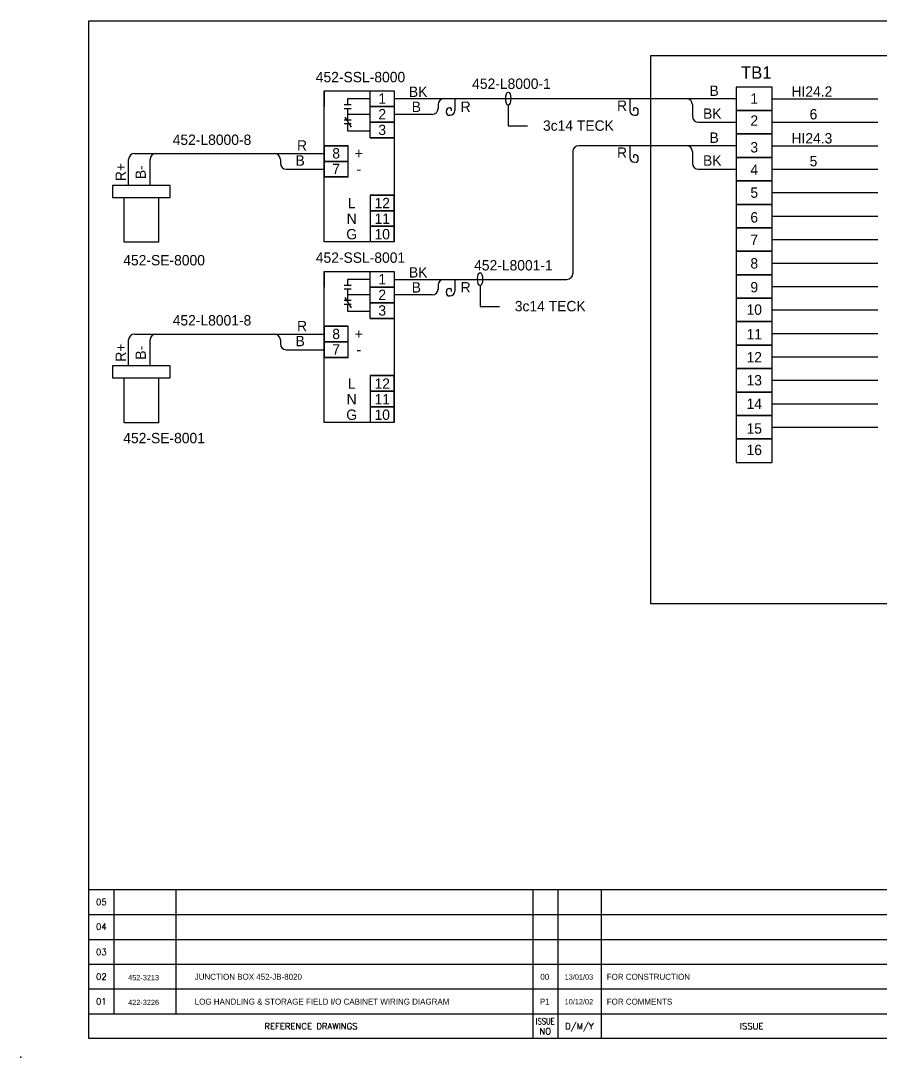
# Model space of a CAD drawing. Extents: x 6 to 426, y 5 to 270.
# Drawn here: x 6.3 to 226.2, y 4.8 to 269.9 of the extents above; entities that cross this region are included whole.
import ezdxf
from ezdxf.enums import TextEntityAlignment as Align

# ---------------------------------------------------------------- set-up
doc = ezdxf.new("R2010")
doc.units = 0
doc.header["$LTSCALE"] = 0.05
doc.header["$MEASUREMENT"] = 0
doc.layers.get('0').update_dxf_attribs({"linetype": 'CONTINUOUS'})
for name, color, linetype in [('E4A', 2, 'CONTINUOUS'), ('E4A-4', 4, 'CONTINUOUS'), ('E5A', 3, 'CONTINUOUS'), ('E5A-1', 1, 'CONTINUOUS'), ('G1-2', 2, 'CONTINUOUS'), ('G1-3', 3, 'CONTINUOUS'), ('G1-4', 4, 'CONTINUOUS'), ('G1-6', 6, 'CONTINUOUS'), ('G2-3', 3, 'CONTINUOUS')]:
    doc.layers.add(name, color=color, linetype=linetype)
doc.styles.add('S1-16', font='ROMANS', dxfattribs={"height": 0.0625})
doc.styles.add('S3', font='nlk_mtl.shx', dxfattribs={"height": 2.65})

# ---------------------------------------------------------------- blocks, each defined once
blk = doc.blocks.new('FR1')
at = {"layer": 'G1-3'}
for p, q in [((1.187, 1.875), (1.187, 0.625)), ((1.812, 1.875), (1.812, 0.625)), ((5.656, 1.875), (5.656, 0.375)), ((6.094, 1.875), (6.094, 0.375)), ((0.937, 1.625), (9.875, 1.625)), ((0.937, 1.375), (9.875, 1.375)), ((0.937, 1.125), (9.875, 1.125)), ((0.937, 0.875), (9.875, 0.875)), ((0.937, 0.625), (9.875, 0.625))]:
    blk.add_line(p, q, dxfattribs=at)
at = {"layer": 'G1-4'}
blk.add_line((5.406, 1.875), (5.406, 0.375), dxfattribs=at)
at = {"layer": 'G1-6'}
for p, q in [((0.937, 10.625), (16.625, 10.625)), ((0.937, 0.375), (0.937, 10.625)), ((16.625, 1.875), (0.937, 1.875)), ((4, 0.375), (0.937, 0.375)), ((16.625, 0.375), (4, 0.375))]:
    blk.add_line(p, q, dxfattribs=at)
blk.add_point((0.25, 0.187), dxfattribs=at)
at = {"style": 'S3'}
for tag, p in [('DWGID3', (16.781, 5.247)), ('DWGID2', (16.781, 2.533)), ('DWGID1', (16.781, 1.09))]:
    blk.add_attdef(tag, p, '', height=0.0521, rotation=90, dxfattribs=at)
at = {"layer": 'E5A', "style": 'S1-16'}
blk.add_attdef('FEUILLE', text='', height=0.07, dxfattribs=at).set_placement((16.544, 0.821), align=Align.RIGHT)
at = {"layer": 'G1-2', "style": 'S3'}
for tag, p in [('M-TITLE-TOP', (14.75, 1.272)), ('M-TITLE-MID1', (14.75, 1.123)), ('M-TITLE-MID2', (14.75, 1.002)), ('M-TITLE-BOT', (14.75, 0.859))]:
    blk.add_attdef(tag, text='', height=0.0787, dxfattribs=at).set_placement(p, align=Align.MIDDLE)
for tag, p in [('CLIDWGNO', (12.937, 0.469)), ('NLKDWGNO', (14.312, 0.469))]:
    blk.add_attdef(tag, p, '', height=0.1, dxfattribs=at)
blk.add_attdef('ISS_NLK', text='', height=0.1, dxfattribs=at).set_placement((16.437, 0.469), align=Align.CENTER)
at = {"layer": 'G1-3', "style": 'S1-16'}
for tag, p in [('PROJ-NO', (12.481, 1.276)), ('DRBY', (10.187, 0.719)), ('APPBY', (11.75, 0.719)), ('CHBY', (10.187, 0.469)), ('SCALE', (11.75, 0.469))]:
    blk.add_attdef(tag, p, '', height=0.0625, dxfattribs=at)
for tag, p in [('DRDA', (10.75, 0.719)), ('DRMO', (11, 0.719)), ('DRYR', (11.25, 0.719)), ('APPDA', (12.25, 0.719)), ('APPMO', (12.5, 0.719)), ('APPYR', (12.75, 0.719)), ('CHDA', (10.75, 0.469)), ('CHMO', (11, 0.469)), ('CHYR', (11.25, 0.469))]:
    blk.add_attdef(tag, text='', height=0.0625, dxfattribs=at).set_placement(p, align=Align.CENTER)
at = {"layer": 'G2-3', "style": 'S1-16'}
for s, p in [('05', (1.062, 1.719)), ('04', (1.062, 1.471)), ('03', (1.062, 1.216)), ('02', (1.062, 0.967)), ('01', (1.062, 0.719)), ('REFERENCE DRAWINGS', (3.172, 0.469)), ('D/M/Y', (5.875, 0.469)), ('ISSUE', (7.609, 0.469)), ('NO', (5.531, 0.417))]:
    blk.add_text(s, height=0.0625, dxfattribs=at).set_placement(p, align=Align.CENTER)
at = {"layer": 'G2-3', "style": 'S1-16', "width": 0.8}
blk.add_text('ISSUE', height=0.0625, dxfattribs=at).set_placement((5.531, 0.519), align=Align.CENTER)

msp = doc.modelspace()

# ---------------------------------------------------------------- linework, layer by layer
at = {"layer": 'E4A'}
for p, q in [((83.95, 251.91), (101.86, 251.91)), ((83.95, 213.29), (83.95, 251.91)), ((83.95, 251.91), (83.95, 247.91)), ((95.72, 247.91), (95.72, 251.91)), ((101.86, 251.91), (101.86, 247.91)), ((95.72, 249.91), (89.94, 249.91)), ((89.94, 249.91), (89.94, 248.35)), ((189.33, 249.91), (101.86, 249.91)), ((198.54, 249.91), (225.56, 249.91)), ((90.81, 248.35), (89.07, 248.35)), ((90.81, 247.36), (89.07, 247.36)), ((89.94, 247.36), (89.94, 244.46)), ((101.86, 247.91), (95.72, 247.91)), ((113.07, 248.41), (113.07, 247.41)), ((178.12, 248.41), (178.12, 245.41)), ((90.81, 244.46), (89.07, 244.46)), ((89.19, 245.25), (90.85, 242.63)), ((95.72, 245.91), (89.94, 245.91)), ((111.57, 245.91), (101.86, 245.91)), ((179.62, 243.91), (189.33, 243.91)), ((198.54, 243.91), (225.56, 243.91)), ((90.81, 243.47), (89.07, 243.47)), ((89.94, 243.47), (89.94, 241.74)), ((89.94, 241.74), (95.72, 241.74)), ((95.72, 239.91), (101.86, 239.91)), ((101.86, 239.91), (101.86, 213.29)), ((83.95, 237.91), (90.08, 237.91)), ((147.54, 236.41), (147.54, 205.23)), ((189.33, 237.91), (149.04, 237.91)), ((178.12, 236.41), (178.12, 233.41)), ((198.54, 237.91), (225.56, 237.91)), ((33.94, 227.76), (33.94, 234.41)), ((35.44, 235.91), (83.95, 235.91)), ((39.43, 227.76), (39.43, 234.41)), ((72.74, 234.41), (72.74, 233.41)), ((74.24, 231.91), (83.95, 231.91)), ((179.62, 231.91), (189.33, 231.91)), ((198.54, 231.91), (225.56, 231.91)), ((90.08, 229.91), (83.95, 229.91)), ((198.54, 225.91), (225.56, 225.91)), ((95.72, 225.29), (101.86, 225.29)), ((198.54, 219.91), (225.56, 219.91)), ((101.86, 217.29), (95.72, 217.29)), ((95.72, 217.29), (95.72, 213.29)), ((101.86, 213.29), (101.86, 217.29)), ((101.86, 213.29), (83.95, 213.29)), ((198.54, 213.91), (225.56, 213.91)), ((198.54, 207.91), (225.56, 207.91)), ((83.95, 167.11), (83.95, 205.73)), ((83.95, 205.73), (101.86, 205.73)), ((83.95, 205.73), (83.95, 201.73)), ((95.72, 201.73), (95.72, 205.73)), ((101.86, 205.73), (101.86, 201.73)), ((90.81, 202.17), (89.07, 202.17)), ((95.72, 203.73), (89.94, 203.73)), ((89.94, 203.73), (89.94, 202.17)), ((101.86, 201.73), (95.72, 201.73)), ((101.86, 203.73), (146.04, 203.73)), ((113.07, 202.23), (113.07, 201.23)), ((198.54, 201.91), (225.56, 201.91)), ((90.81, 201.18), (89.07, 201.18)), ((89.19, 199.07), (90.85, 196.45)), ((89.94, 201.18), (89.94, 198.28)), ((95.72, 199.73), (89.94, 199.73)), ((111.57, 199.73), (101.86, 199.73)), ((90.81, 198.28), (89.07, 198.28)), ((90.81, 197.28), (89.07, 197.28)), ((89.94, 197.28), (89.94, 195.56)), ((89.94, 195.56), (95.72, 195.56)), ((95.72, 193.73), (101.86, 193.73)), ((101.86, 193.73), (101.86, 167.11)), ((198.54, 195.91), (225.56, 195.91)), ((83.95, 191.73), (90.08, 191.73)), ((35.44, 189.73), (83.95, 189.73)), ((198.54, 189.91), (225.56, 189.91)), ((33.94, 181.57), (33.94, 188.23)), ((39.43, 181.57), (39.43, 188.23)), ((72.74, 188.23), (72.74, 187.23)), ((74.24, 185.73), (83.95, 185.73)), ((90.08, 183.73), (83.95, 183.73)), ((198.54, 183.91), (225.56, 183.91)), ((95.72, 179.11), (101.86, 179.11)), ((198.54, 177.91), (225.56, 177.91)), ((101.86, 171.11), (95.72, 171.11)), ((95.72, 171.11), (95.72, 167.11)), ((101.86, 167.11), (101.86, 171.11)), ((198.54, 171.91), (225.56, 171.91)), ((101.86, 167.11), (83.95, 167.11)), ((198.54, 165.91), (225.56, 165.91))]:
    msp.add_line(p, q, dxfattribs=at)
for points in [[(189.33, 252.91), (189.33, 246.91), (198.54, 246.91), (198.54, 252.91), (189.33, 252.91)], [(101.86, 247.91), (101.86, 243.91), (95.72, 243.91), (95.72, 247.91), (101.86, 247.91)], [(189.33, 246.91), (189.33, 240.91), (198.54, 240.91), (198.54, 246.91), (189.33, 246.91)], [(101.86, 243.91), (101.86, 239.91), (95.72, 239.91), (95.72, 243.91), (101.86, 243.91)], [(189.33, 240.91), (189.33, 234.91), (198.54, 234.91), (198.54, 240.91), (189.33, 240.91)], [(83.95, 237.91), (83.95, 233.91), (90.08, 233.91), (90.08, 237.91), (83.95, 237.91)], [(83.95, 233.91), (83.95, 229.91), (90.08, 229.91), (90.08, 233.91), (83.95, 233.91)], [(189.33, 234.91), (189.33, 228.91), (198.54, 228.91), (198.54, 234.91), (189.33, 234.91)], [(189.33, 228.91), (189.33, 222.91), (198.54, 222.91), (198.54, 228.91), (189.33, 228.91)], [(29.82, 224.69), (44.57, 224.69), (44.57, 227.76), (29.82, 227.76), (29.82, 224.69)], [(101.86, 221.29), (101.86, 225.29), (95.72, 225.29), (95.72, 221.29), (101.86, 221.29)], [(189.33, 222.91), (189.33, 216.91), (198.54, 216.91), (198.54, 222.91), (189.33, 222.91)], [(101.86, 217.29), (101.86, 221.29), (95.72, 221.29), (95.72, 217.29), (101.86, 217.29)], [(189.33, 216.91), (189.33, 210.91), (198.54, 210.91), (198.54, 216.91), (189.33, 216.91)], [(189.33, 210.91), (189.33, 204.91), (198.54, 204.91), (198.54, 210.91), (189.33, 210.91)], [(189.33, 204.91), (189.33, 198.91), (198.54, 198.91), (198.54, 204.91), (189.33, 204.91)], [(101.86, 201.73), (101.86, 197.73), (95.72, 197.73), (95.72, 201.73), (101.86, 201.73)], [(189.33, 198.91), (189.33, 192.91), (198.54, 192.91), (198.54, 198.91), (189.33, 198.91)], [(101.86, 197.73), (101.86, 193.73), (95.72, 193.73), (95.72, 197.73), (101.86, 197.73)], [(83.95, 191.73), (83.95, 187.73), (90.08, 187.73), (90.08, 191.73), (83.95, 191.73)], [(189.33, 192.91), (189.33, 186.91), (198.54, 186.91), (198.54, 192.91), (189.33, 192.91)], [(83.95, 187.73), (83.95, 183.73), (90.08, 183.73), (90.08, 187.73), (83.95, 187.73)], [(189.33, 186.91), (189.33, 180.91), (198.54, 180.91), (198.54, 186.91), (189.33, 186.91)], [(29.82, 178.51), (44.57, 178.51), (44.57, 181.57), (29.82, 181.57), (29.82, 178.51)], [(189.33, 180.91), (189.33, 174.91), (198.54, 174.91), (198.54, 180.91), (189.33, 180.91)], [(101.86, 175.11), (101.86, 179.11), (95.72, 179.11), (95.72, 175.11), (101.86, 175.11)], [(101.86, 171.11), (101.86, 175.11), (95.72, 175.11), (95.72, 171.11), (101.86, 171.11)], [(189.33, 174.91), (189.33, 168.91), (198.54, 168.91), (198.54, 174.91), (189.33, 174.91)], [(189.33, 168.91), (189.33, 162.91), (198.54, 162.91), (198.54, 168.91), (189.33, 168.91)], [(189.33, 162.91), (189.33, 156.91), (198.54, 156.91), (198.54, 162.91), (189.33, 162.91)]]:
    msp.add_lwpolyline(points, dxfattribs=at)
for points in [[(32.8, 213.21), (32.8, 224.69), (41.59, 224.69), (41.59, 213.21)], [(32.8, 167.03), (32.8, 178.51), (41.59, 178.51), (41.59, 167.03)]]:
    msp.add_lwpolyline(points, close=True, dxfattribs=at)
for centre, start, end in [((114.57, 248.41), 90, 180), ((176.62, 248.41), 0, 90), ((111.57, 247.41), 270, 0), ((179.62, 245.41), 180, 270), ((149.04, 236.41), 90, 180), ((176.62, 236.41), 0, 90), ((35.44, 234.41), 90, 180), ((40.93, 234.41), 90, 180), ((71.24, 234.41), 0, 90), ((74.24, 233.41), 180, 270), ((179.62, 233.41), 180, 270), ((146.04, 205.23), 270, 0), ((114.57, 202.23), 90, 180), ((111.57, 201.23), 270, 0), ((35.44, 188.23), 90, 180), ((40.93, 188.23), 90, 180), ((71.24, 188.23), 0, 90), ((74.24, 187.23), 180, 270)]:
    msp.add_arc(centre, 1.5, start, end, dxfattribs=at)
at = {"layer": 'E4A-4'}
msp.add_lwpolyline([(300.3, 260.94), (300.3, 120.77), (167.49, 120.77), (167.49, 260.94)], close=True, dxfattribs=at)
at = {"layer": 'E5A-1'}
for p, q in [((117.36, 249.91), (117.36, 246.93)), ((162.11, 249.91), (162.11, 246.93)), ((115.21, 246.43), (115.21, 246.81)), ((115.96, 247.56), (116.21, 247.56)), ((116.46, 247.31), (116.46, 246.79)), ((131.02, 248.26), (131.02, 242.98)), ((163.02, 247.31), (163.02, 246.79)), ((163.52, 247.56), (163.27, 247.56)), ((164.27, 246.43), (164.27, 246.81)), ((116.11, 245.68), (115.96, 245.68)), ((163.36, 245.68), (163.52, 245.68)), ((131.02, 242.98), (135.95, 242.98)), ((162.11, 237.91), (162.11, 234.93)), ((163.02, 235.31), (163.02, 234.79)), ((163.52, 235.56), (163.27, 235.56)), ((164.27, 234.43), (164.27, 234.81)), ((117.36, 203.73), (117.36, 200.74)), ((123.82, 202.1), (123.82, 196.82)), ((115.21, 200.24), (115.21, 200.63)), ((115.96, 201.38), (116.21, 201.38)), ((116.11, 199.49), (115.96, 199.49)), ((116.46, 201.13), (116.46, 200.61)), ((123.82, 196.82), (128.75, 196.82))]:
    msp.add_line(p, q, dxfattribs=at)
for centre, radius, start, end in [((115.96, 246.81), 0.75, 90, 180), ((116.11, 246.93), 1.25, 270, 0), ((116.21, 247.31), 0.25, 0, 90), ((163.36, 246.93), 1.25, 180, 270), ((163.27, 247.31), 0.25, 90, 180), ((163.52, 246.81), 0.75, 360, 90), ((115.96, 246.43), 0.75, 180, 270), ((163.52, 246.43), 0.75, 270, 0), ((163.36, 234.93), 1.25, 180, 270), ((163.27, 235.31), 0.25, 90, 180), ((163.52, 234.81), 0.75, 360, 90), ((163.52, 234.43), 0.75, 270, 0), ((115.96, 200.63), 0.75, 90, 180), ((115.96, 200.24), 0.75, 180, 270), ((116.11, 200.74), 1.25, 270, 0), ((116.21, 201.13), 0.25, 0, 90)]:
    msp.add_arc(centre, radius, start, end, dxfattribs=at)
for centre in [(131.02, 249.95), (123.82, 203.78)]:
    msp.add_ellipse(centre, major_axis=(0, -1.68), ratio=0.388399, dxfattribs=at)

# ---------------------------------------------------------------- block references
at = {"layer": 'E5A-1', "xscale": 25.4, "yscale": 25.4, "zscale": 25.4}
msp.add_blockref('FR1', (0, 0), dxfattribs=at)

# ---------------------------------------------------------------- texts
at = {"color": 3, "style": 'S3'}
for s, height, p in [('452-3213', 1.355, (37.77, 25.14)), ('00', 1.524, (140.36, 25.34)), ('13/01/03', 1.355, (149.09, 25.34)), ('422-3226', 1.355, (37.77, 18.79)), ('P1', 1.524, (140.36, 18.99)), ('10/12/02', 1.355, (149.09, 18.99))]:
    msp.add_text(s, height=height, dxfattribs=at).set_placement(p, align=Align.MIDDLE)
for s, p in [('JUNCTION BOX 452-JB-8020', (50.85, 24.58)), ('FOR CONSTRUCTION', (156.22, 24.58)), ('LOG HANDLING & STORAGE FIELD I/O CABINET WIRING DIAGRAM', (50.85, 18.23)), ('FOR COMMENTS', (156.22, 18.23))]:
    msp.add_text(s, height=1.524, dxfattribs=at).set_placement(p)
at = {"layer": 'E4A', "insert": (194.45, 258.2), "char_height": 3.18, "width": 32.95, "attachment_point": 2, "style": 'S3'}
msp.add_mtext('{\\C1;TB1}', dxfattribs=at)
at = {"layer": 'E5A-1', "char_height": 2.65, "style": 'S3'}
for s, insert, width, attachment_point in [('452-SSL-8000', (93.23, 254.1), 15.37, 8), ('452-L8000-1', (131.84, 252.4), 15.37, 8), ('BK', (107.99, 253.02), 15.37, 2), ('B', (183.67, 250.64), 15.37, 8), ('HI24.2', (208.67, 250.44), 15.37, 8), ('1', (98.79, 251.29), 15.37, 2), ('R', (160.12, 246.81), 15.37, 8), ('1', (193.93, 251.29), 15.37, 2), ('2', (98.79, 247.29), 15.37, 2), ('B', (107.52, 249.18), 15.37, 2), ('R', (120.13, 246.55), 15.37, 8), ('BK', (183.2, 244.8), 15.37, 8), ('6', (209.08, 244.6), 15.37, 8), ('3c14 TECK', (148.97, 241.69), 52.12, 8), ('2', (193.93, 245.67), 15.37, 2), ('3', (98.79, 243.29), 15.37, 2), ('B', (183.67, 238.64), 15.37, 8), ('452-L8000-8', (55.26, 238.07), 15.37, 8), ('R', (78.29, 236.64), 15.37, 8), ('3', (193.93, 238.83), 15.37, 2), ('HI24.3', (208.67, 238.44), 15.37, 8), ('8', (87.01, 237.29), 15.37, 2), ('+', (92.81, 237.29), 15.37, 2), ('R', (160.12, 234.81), 15.37, 8), ('B', (77.81, 232.8), 15.37, 8), ('BK', (183.2, 232.8), 15.37, 8), ('5', (209.08, 232.6), 15.37, 8), ('7', (87.01, 233.29), 15.37, 2), ('-', (92.81, 233.29), 15.37, 2), ('4', (193.93, 233.1), 15.37, 2), ('5', (193.93, 227.23), 15.37, 2), ('L', (90.98, 221.92), 15.37, 8), ('12', (98.79, 221.92), 15.37, 8), ('N', (90.98, 217.92), 15.37, 8), ('11', (98.79, 217.92), 15.37, 8), ('6', (193.93, 220.91), 15.37, 2), ('G', (90.98, 213.92), 15.37, 8), ('10', (98.79, 213.92), 15.37, 8), ('7', (193.93, 215.18), 15.37, 2), ('452-SE-8000', (43.01, 207.26), 15.37, 8), ('452-SSL-8001', (93.23, 207.92), 15.37, 8), ('BK', (107.99, 206.84), 15.37, 2), ('452-L8001-1', (132.34, 205.96), 15.37, 8), ('8', (193.93, 209.15), 15.37, 2), ('1', (98.79, 205.1), 15.37, 2), ('B', (107.52, 203), 15.37, 2), ('R', (120.13, 200.37), 15.37, 8), ('9', (193.93, 203.05), 15.37, 2), ('2', (98.79, 201.1), 15.37, 2), ('3', (98.79, 197.1), 15.37, 2), ('3c14 TECK', (141.76, 195.52), 52.12, 8), ('10', (193.93, 197.32), 15.37, 2), ('452-L8001-8', (55.26, 191.89), 15.37, 8), ('R', (78.29, 190.46), 15.37, 8), ('8', (87.01, 191.1), 15.37, 2), ('11', (193.93, 191.01), 15.37, 2), ('B', (77.81, 186.62), 15.37, 8), ('+', (92.81, 191.1), 15.37, 2), ('7', (87.01, 187.1), 15.37, 2), ('-', (92.81, 187.1), 15.37, 2), ('12', (193.93, 185.13), 15.37, 2), ('L', (90.98, 175.74), 15.37, 8), ('12', (98.79, 175.74), 15.37, 8), ('13', (193.93, 179.25), 15.37, 2), ('N', (90.98, 171.74), 15.37, 8), ('11', (98.79, 171.74), 15.37, 8), ('14', (193.93, 173.23), 15.37, 2), ('G', (90.98, 167.74), 15.37, 8), ('10', (98.79, 167.74), 15.37, 8), ('452-SE-8001', (43.01, 161.77), 15.37, 8), ('15', (193.93, 166.91), 15.37, 2), ('16', (193.93, 161.43), 15.37, 2)]:
    msp.add_mtext(s, dxfattribs=dict(at, insert=insert, width=width, attachment_point=attachment_point))
at = {"layer": 'E5A-1', "char_height": 2.65, "width": 15.37, "attachment_point": 8, "rotation": 90, "style": 'S3'}
for s, insert in [('R+', (33.24, 231.16)), ('B-', (38.36, 231.14)), ('R+', (33.24, 184.98)), ('B-', (38.36, 184.96))]:
    msp.add_mtext(s, dxfattribs=dict(at, insert=insert))

doc.saveas('drawing.dxf')
